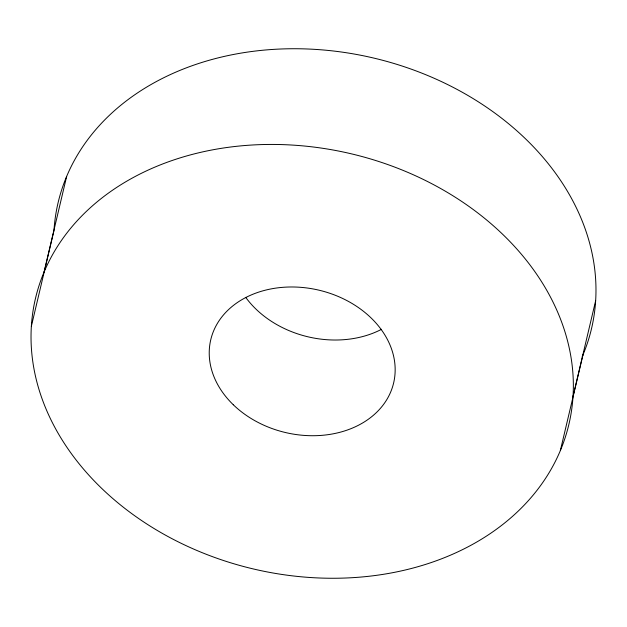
<?xml version="1.0" encoding="UTF-8"?>
<svg xmlns="http://www.w3.org/2000/svg" width="627" height="627" viewBox="0 0 627 627"><rect width="100%" height="100%" fill="white"/><g stroke="black" fill="none" stroke-linecap="round" stroke-linejoin="round"><path stroke-width="0.94" d="M44.039 272.102L66.658 176.399M31.35 326.306L53.969 230.611A274.046 213.274 13.3 0 1 374.578 58.264A274.046 213.274 13.3 0 1 582.224 356.638M573.031 396.389L595.65 300.694M560.342 450.601A274.046 213.274 13.3 0 0 244.992 145.511A274.046 213.274 13.3 0 0 101.229 487.939A274.046 213.274 13.3 0 0 560.342 450.601L582.961 354.898M381.569 329.293A93.956 73.124 13.3 0 1 245.729 297.378M233.291 404.752A93.956 73.124 13.3 0 0 390.699 391.953A93.956 73.124 13.3 0 0 282.581 287.346A93.956 73.124 13.3 0 0 233.291 404.752"/></g></svg>
